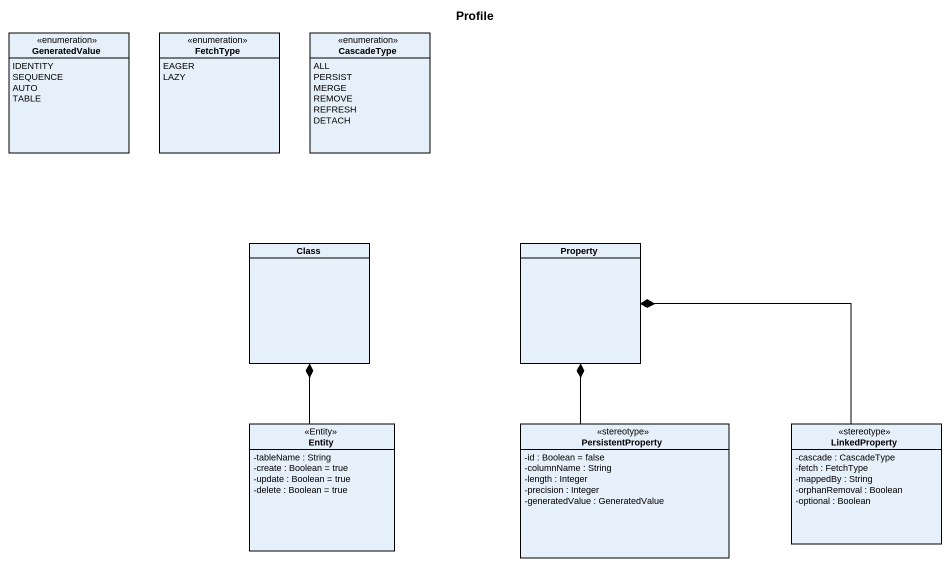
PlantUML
@startuml
title Profile
hide circle
hide empty members
skinparam classAttributeIconSize 0
enum GeneratedValue {
  IDENTITY
  SEQUENCE
  AUTO
  TABLE
}
enum FetchType {
  EAGER
  LAZY
}
enum CascadeType {
  ALL
  PERSIST
  MERGE
  REMOVE
  REFRESH
  DETACH
}
class "Class" as Class_
class Property
class "Entity" as Entity_ <<Entity>> {
  -tableName : String
  -create : Boolean = true
  -update : Boolean = true
  -delete : Boolean = true
}
class PersistentProperty <<stereotype>> {
  -id : Boolean = false
  -columnName : String
  -length : Integer
  -precision : Integer
  -generatedValue : GeneratedValue
}
class LinkedProperty <<stereotype>> {
  -cascade : CascadeType
  -fetch : FetchType
  -mappedBy : String
  -orphanRemoval : Boolean
  -optional : Boolean
}
Entity_ -up-* Class_
PersistentProperty -up-* Property
LinkedProperty -up-* Property
@enduml
